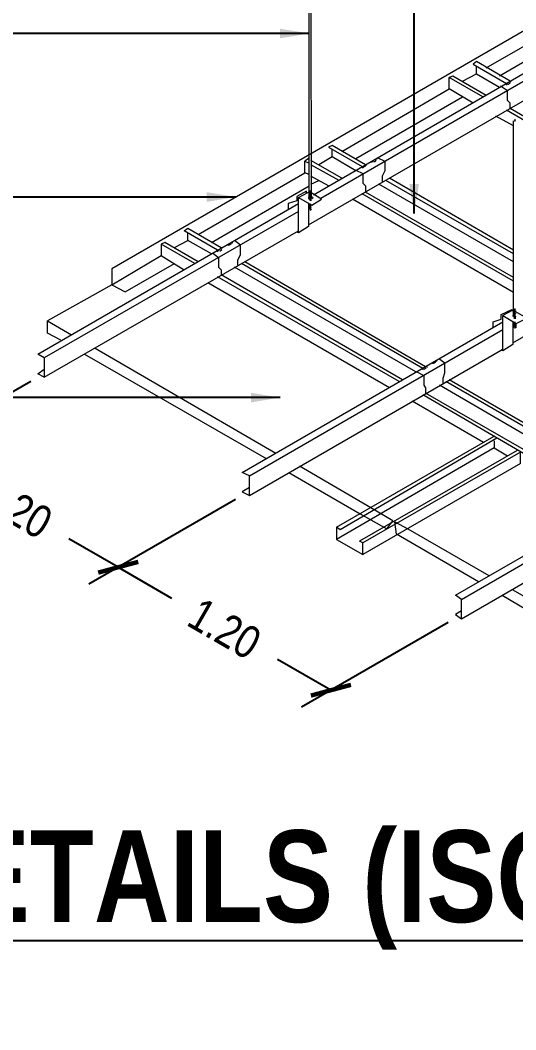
# Model space of a CAD drawing. Header units: inches. Extents: x 7263 to 7501, y 1317 to 1521.
# Drawn here: x 7479.56 to 7482.6, y 1492.33 to 1498.52 of the extents above; entities that cross this region are included whole.
import ezdxf

# ---------------------------------------------------------------- set-up
doc = ezdxf.new("R2010")
doc.units = ezdxf.units.IN
doc.header["$MEASUREMENT"] = 0
for name, color, linetype in [('Layer3', 3, 'Continuous'), ('Layer6', 6, 'Continuous'), ('PDF5_.00 CONTINUOUS', 7, 'Continuous'), ('PDF5_.1 CONTINUOUS', 7, 'Continuous'), ('PDF5_.13 CONTINUOUS', 7, 'Continuous')]:
    doc.layers.add(name, color=color, linetype=linetype)
doc.styles.get("Standard").update_dxf_attribs({"font": ''})
doc.styles.get('Standard').set_extended_font_data('Tw Cen MT Condensed')
doc.dimstyles.get("Standard").update_dxf_attribs({"dimtxt": 0.2, "dimasz": 0.18, "dimexe": 0.18, "dimexo": 0.0625, "dimgap": 0.09, "dimtad": 0, "dimzin": 0, "dimdsep": 46, "dimtxsty": 'Standard', "dimblk": 'ARCHTICK', "dimcen": 0.09, "dimclrd": 8, "dimclre": 8, "dimclrt": 2, "dimadec": 0, "dimazin": 0, "dimtfac": 1, "dimtofl": 0, "dimtmove": 0, "dimatfit": 3, "dimfxl": 1, "dimtolj": 1, "dimtzin": 0, "dimarcsym": 0})

# ---------------------------------------------------------------- blocks, each defined once
blk = doc.blocks.new('_ArchTick')
at = {"color": 0, "linetype": 'ByBlock', "const_width": 0.15}
blk.add_lwpolyline([(-0.5, -0.5), (0.5, 0.5)], dxfattribs=at)
blk = doc.blocks.new('*D255')
at = {"layer": 'Defpoints', "color": 0, "transparency": 16777216}
for p in [(7479.6856, 1496.3448), (7480.9421, 1495.6206), (7480.1591, 1495.1693)]:
    blk.add_point(p, dxfattribs=at)
at = {"layer": 'Layer6', "color": 8, "lineweight": -2, "transparency": 16777216}
for p, q in [((7479.623, 1496.3087), (7478.7224, 1495.7896)), ((7478.9027, 1495.8935), (7479.2054, 1495.719)), ((7480.8795, 1495.5845), (7479.9789, 1495.0655)), ((7480.1591, 1495.1693), (7479.8564, 1495.3438))]:
    blk.add_line(p, q, dxfattribs=at)
at = {"layer": 'Layer6', "color": 8, "lineweight": -2, "transparency": 16777216, "xscale": 0.18, "yscale": 0.18, "zscale": 0.18}
for p, rotation in [((7478.9027, 1495.8935), 150.0432563748389), ((7480.1591, 1495.1693), 330.0432563748389)]:
    blk.add_blockref('_ArchTick', p, dxfattribs=dict(at, rotation=rotation))
at = {"layer": 'Layer6', "color": 2, "transparency": 16777216, "insert": (7479.5309, 1495.5314), "char_height": 0.2, "attachment_point": 5, "rotation": 330.04326}
blk.add_mtext('\\A1;1.20', dxfattribs=at)
blk = doc.blocks.new('*D256')
at = {"layer": 'Defpoints', "color": 0, "transparency": 16777216}
for p in [(7480.9421, 1495.6206), (7482.2472, 1494.8667), (7481.4643, 1494.4155)]:
    blk.add_point(p, dxfattribs=at)
at = {"layer": 'Layer6', "color": 8, "lineweight": -2, "transparency": 16777216}
for p, q in [((7480.8795, 1495.5846), (7479.979, 1495.0655)), ((7480.1591, 1495.1693), (7480.4864, 1494.9803)), ((7482.1846, 1494.8307), (7481.2841, 1494.3116)), ((7481.4643, 1494.4155), (7481.137, 1494.6045))]:
    blk.add_line(p, q, dxfattribs=at)
at = {"layer": 'Layer6', "color": 8, "lineweight": -2, "transparency": 16777216, "xscale": 0.18, "yscale": 0.18, "zscale": 0.18}
for p, rotation in [((7480.1591, 1495.1693), 149.987561971077), ((7481.4643, 1494.4155), 329.987561971077)]:
    blk.add_blockref('_ArchTick', p, dxfattribs=dict(at, rotation=rotation))
at = {"layer": 'Layer6', "color": 2, "transparency": 16777216, "insert": (7480.8117, 1494.7924), "char_height": 0.2, "attachment_point": 5, "rotation": 329.98756}
blk.add_mtext('\\A1;1.20', dxfattribs=at)

msp = doc.modelspace()

# ---------------------------------------------------------------- linework, layer by layer
at = {"layer": 'PDF5_.00 CONTINUOUS', "color": 4, "lineweight": 0}
for points in [[(7483.0497, 1498.6902), (7480.1206, 1496.9987), (7480.1206, 1496.9014), (7480.4232, 1497.0797)], [(7482.4174, 1498.2308), (7483.0497, 1498.5929)], [(7482.4985, 1498.1822), (7483.0497, 1498.501)], [(7481.5311, 1497.7174), (7482.1904, 1498.1011)], [(7481.6176, 1497.6742), (7482.2715, 1498.0525)], [(7480.6502, 1497.2094), (7481.3041, 1497.5877)], [(7480.7313, 1497.1608), (7481.3312, 1497.5067)], [(7480.1206, 1496.9014), (7480.2017, 1496.8582), (7480.5043, 1497.0311)], [(7482.466, 1495.9449), (7482.466, 1495.9016), (7482.5471, 1495.853)]]:
    msp.add_lwpolyline(points, dxfattribs=at)
at = {"layer": 'PDF5_.00 CONTINUOUS', "lineweight": 0}
for points in [[(7481.3312, 1497.4364), (7481.3312, 1498.6307)], [(7482.5579, 1498.1444), (7482.5579, 1498.1444)], [(7482.5579, 1498.1444), (7482.5579, 1498.1444)], [(7482.5633, 1497.9822), (7482.5633, 1498.0147), (7482.5471, 1498.0309), (7482.5471, 1498.0903), (7482.5039, 1498.1173)], [(7482.5363, 1498.1336), (7482.5363, 1498.1336)], [(7482.5363, 1498.1336), (7482.5363, 1498.1336)], [(7482.5849, 1496.7123), (7482.5849, 1497.9066)], [(7482.5849, 1497.9066), (7482.5849, 1497.9066)], [(7482.5903, 1497.9066), (7482.5903, 1497.9066)], [(7482.5903, 1497.9012), (7482.5903, 1497.9012)], [(7482.5957, 1497.9066), (7482.5957, 1497.9066)], [(7482.5957, 1497.9066), (7482.5957, 1497.9066)], [(7482.5957, 1497.9012), (7482.5957, 1497.9012)], [(7481.7149, 1497.658), (7481.7149, 1497.658)], [(7481.7149, 1497.658), (7481.7149, 1497.658)], [(7481.7365, 1497.6688), (7481.7365, 1497.6688)], [(7481.7365, 1497.6688), (7481.7365, 1497.6688)], [(7481.7527, 1497.6796), (7481.7959, 1497.658), (7481.7959, 1497.5985), (7481.7797, 1497.5661), (7481.7797, 1497.5283)], [(7481.6176, 1497.6039), (7481.6608, 1497.5823), (7481.6608, 1497.5229), (7481.677, 1497.5067), (7481.677, 1497.4688)], [(7481.6554, 1497.6202), (7481.6554, 1497.6202)], [(7481.677, 1497.6364), (7481.677, 1497.6364)], [(7481.677, 1497.6364), (7481.677, 1497.6364)], [(7481.342, 1497.5175), (7481.3906, 1497.5391)], [(7481.3149, 1497.4634), (7481.3149, 1497.4742), (7481.2555, 1497.4418), (7481.2555, 1497.4148), (7481.2015, 1497.3986), (7481.2015, 1497.3662)], [(7481.3257, 1497.3986), (7481.3257, 1497.2581), (7481.2663, 1497.2202), (7481.2663, 1497.4364), (7481.3257, 1497.4688), (7481.3312, 1497.4688)], [(7481.3312, 1497.4796), (7481.3312, 1497.4796)], [(7481.3312, 1497.4796), (7481.3312, 1497.4796)], [(7481.3312, 1497.4742), (7481.3312, 1497.4742)], [(7481.3312, 1497.4742), (7481.3312, 1497.4742)], [(7481.3312, 1497.4688), (7481.3312, 1497.4688)], [(7481.3312, 1497.4688), (7481.3312, 1497.4688)], [(7481.3312, 1497.4688), (7481.3312, 1497.4688)], [(7481.3312, 1497.4688), (7481.3312, 1497.4688)], [(7481.3312, 1497.4634), (7481.3312, 1497.4634)], [(7481.3312, 1497.4634), (7481.3312, 1497.4634)], [(7481.3312, 1497.4634), (7481.3312, 1497.4634)], [(7481.3312, 1497.4634), (7481.3312, 1497.4634)], [(7481.3312, 1497.4634), (7481.3312, 1497.4634)], [(7481.3312, 1497.4634), (7481.3312, 1497.4634)], [(7481.3312, 1497.458), (7481.3312, 1497.458)], [(7481.3312, 1497.458), (7481.3312, 1497.458)], [(7481.3312, 1497.458), (7481.3312, 1497.458)], [(7481.3312, 1497.458), (7481.3312, 1497.458)], [(7481.3366, 1497.4796), (7481.3366, 1497.4796)], [(7481.3366, 1497.4742), (7481.3366, 1497.4742)], [(7481.3366, 1497.4742), (7481.3366, 1497.4742)], [(7481.3366, 1497.4688), (7481.3366, 1497.4688)], [(7481.3366, 1497.4688), (7481.3366, 1497.4688)], [(7481.3366, 1497.4634), (7481.3366, 1497.4634)], [(7481.3366, 1497.4634), (7481.3366, 1497.4634)], [(7481.3366, 1497.458), (7481.3366, 1497.458)], [(7481.3366, 1497.458), (7481.3366, 1497.458)], [(7481.3366, 1497.458), (7481.3366, 1497.458)], [(7481.342, 1497.4796), (7481.342, 1497.4796)], [(7481.342, 1497.4796), (7481.342, 1497.4796)], [(7481.342, 1497.4796), (7481.342, 1497.4796)], [(7481.342, 1497.4742), (7481.342, 1497.4742)], [(7481.342, 1497.4742), (7481.342, 1497.4742)], [(7481.342, 1497.4742), (7481.342, 1497.4742)], [(7481.342, 1497.4742), (7481.342, 1497.4742)], [(7481.342, 1497.4742), (7481.342, 1497.4742)], [(7481.342, 1497.4742), (7481.342, 1497.4742)], [(7481.342, 1497.4742), (7481.342, 1497.4742)], [(7481.342, 1497.4688), (7481.342, 1497.4688)], [(7481.342, 1497.4688), (7481.342, 1497.4688)], [(7481.342, 1497.4688), (7481.342, 1497.4688)], [(7481.342, 1497.4688), (7481.342, 1497.4688)], [(7481.342, 1497.4688), (7481.342, 1497.4688)], [(7481.342, 1497.4688), (7481.342, 1497.4688)], [(7481.342, 1497.4634), (7481.342, 1497.4634)], [(7481.342, 1497.4634), (7481.342, 1497.4634)], [(7481.342, 1497.4634), (7481.342, 1497.4634)], [(7481.342, 1497.4634), (7481.342, 1497.4634)], [(7481.342, 1497.4634), (7481.342, 1497.4634)], [(7481.342, 1497.4634), (7481.342, 1497.4634)], [(7481.342, 1497.4634), (7481.342, 1497.4634)], [(7481.342, 1497.4634), (7481.342, 1497.4634)], [(7481.342, 1497.458), (7481.342, 1497.458)], [(7481.342, 1497.458), (7481.342, 1497.458)], [(7481.342, 1497.458), (7481.342, 1497.458)], [(7481.342, 1497.458), (7481.342, 1497.458)], [(7481.342, 1497.458), (7481.342, 1497.458)], [(7481.342, 1497.458), (7481.342, 1497.458)], [(7481.342, 1497.458), (7481.342, 1497.458)], [(7481.3257, 1497.4364), (7481.3257, 1497.431)], [(7481.3312, 1497.4526), (7481.3312, 1497.4526)], [(7481.3312, 1497.4526), (7481.3312, 1497.4526)], [(7481.3312, 1497.4526), (7481.3312, 1497.4526)], [(7481.3312, 1497.4526), (7481.3312, 1497.4526)], [(7481.3312, 1497.4472), (7481.3312, 1497.4472)], [(7481.3312, 1497.4472), (7481.3312, 1497.4472)], [(7481.3312, 1497.4472), (7481.3312, 1497.4472)], [(7481.3312, 1497.4472), (7481.3312, 1497.4472)], [(7481.3312, 1497.4418), (7481.3312, 1497.4418)], [(7481.3312, 1497.4418), (7481.3312, 1497.4418)], [(7481.3312, 1497.4418), (7481.3312, 1497.4418)], [(7481.3312, 1497.4418), (7481.3312, 1497.4418)], [(7481.3312, 1497.4418), (7481.3312, 1497.4418)], [(7481.3312, 1497.4418), (7481.3312, 1497.4418)], [(7481.3312, 1497.4364), (7481.3312, 1497.4364)], [(7481.3312, 1497.4364), (7481.3312, 1497.4364)], [(7481.3312, 1497.4364), (7481.3312, 1497.4364)], [(7481.3312, 1497.4364), (7481.3312, 1497.4364)], [(7481.3312, 1497.4364), (7481.3312, 1497.4364)], [(7481.3312, 1497.4364), (7481.3312, 1497.4364)], [(7481.3312, 1497.431), (7481.3312, 1497.431)], [(7481.3312, 1497.3662), (7481.3312, 1497.3986)], [(7481.3312, 1497.3986), (7481.3312, 1497.3986)], [(7481.3312, 1497.3986), (7481.3312, 1497.3986)], [(7481.3366, 1497.4526), (7481.3366, 1497.4526)], [(7481.3366, 1497.4526), (7481.3366, 1497.4526)], [(7481.3366, 1497.4472), (7481.3366, 1497.4472)], [(7481.3366, 1497.4472), (7481.3366, 1497.4472)], [(7481.3366, 1497.4418), (7481.3366, 1497.4418)], [(7481.3366, 1497.4418), (7481.3366, 1497.4418)], [(7481.3366, 1497.4364), (7481.3366, 1497.4364)], [(7481.3366, 1497.4364), (7481.3366, 1497.4364)], [(7481.3366, 1497.3986), (7481.3366, 1497.3986)], [(7481.3366, 1497.3986), (7481.3366, 1497.3986)], [(7481.342, 1497.4526), (7481.342, 1497.4526)], [(7481.342, 1497.4526), (7481.342, 1497.4526)], [(7481.342, 1497.4526), (7481.342, 1497.4526)], [(7481.342, 1497.4526), (7481.342, 1497.4526)], [(7481.342, 1497.4526), (7481.342, 1497.4526)], [(7481.342, 1497.4526), (7481.342, 1497.4526)], [(7481.342, 1497.4472), (7481.342, 1497.4472)], [(7481.342, 1497.4472), (7481.342, 1497.4472)], [(7481.342, 1497.4472), (7481.342, 1497.4472)], [(7481.342, 1497.4472), (7481.342, 1497.4472)], [(7481.342, 1497.4472), (7481.342, 1497.4472)], [(7481.342, 1497.4472), (7481.342, 1497.4472)], [(7481.342, 1497.4418), (7481.342, 1497.4418)], [(7481.342, 1497.4418), (7481.342, 1497.4418)], [(7481.342, 1497.4418), (7481.342, 1497.4418)], [(7481.342, 1497.4418), (7481.342, 1497.4418)], [(7481.342, 1497.4418), (7481.342, 1497.4418)], [(7481.342, 1497.4418), (7481.342, 1497.4418)], [(7481.342, 1497.4418), (7481.342, 1497.4418)], [(7481.342, 1497.4418), (7481.342, 1497.4418)], [(7481.342, 1497.4364), (7481.342, 1497.4364)], [(7481.342, 1497.4364), (7481.342, 1497.4364)], [(7481.342, 1497.4364), (7481.342, 1497.4364)], [(7481.342, 1497.4364), (7481.342, 1497.4364)], [(7481.342, 1497.4364), (7481.342, 1497.4364)], [(7481.342, 1497.4364), (7481.342, 1497.4364)], [(7481.3474, 1497.4364), (7481.3474, 1497.4364)], [(7481.3474, 1497.4364), (7481.3474, 1497.4364)], [(7481.3474, 1497.431), (7481.3474, 1497.431)], [(7481.3528, 1497.4364), (7481.3528, 1497.431)], [(7481.3257, 1497.3878), (7481.3312, 1497.3878)], [(7481.3312, 1497.3932), (7481.3312, 1497.3932)], [(7481.3312, 1497.3932), (7481.3312, 1497.3932)], [(7481.3312, 1497.3932), (7481.3312, 1497.3932)], [(7481.3312, 1497.3932), (7481.3312, 1497.3932)], [(7481.3312, 1497.3878), (7481.3312, 1497.3878)], [(7481.3312, 1497.3878), (7481.3312, 1497.3878)], [(7481.3312, 1497.3878), (7481.3312, 1497.3878)], [(7481.3312, 1497.3878), (7481.3312, 1497.3878)], [(7481.3312, 1497.3824), (7481.3312, 1497.3824)], [(7481.3312, 1497.3824), (7481.3312, 1497.3824)], [(7481.3312, 1497.377), (7481.3312, 1497.377)], [(7481.3312, 1497.377), (7481.3312, 1497.377)], [(7481.3312, 1497.377), (7481.3312, 1497.377)], [(7481.3312, 1497.377), (7481.3312, 1497.377)], [(7481.3312, 1497.3716), (7481.3312, 1497.3716)], [(7481.3312, 1497.3716), (7481.3312, 1497.3716)], [(7481.3312, 1497.3716), (7481.3312, 1497.3716)], [(7481.3312, 1497.3716), (7481.3312, 1497.3716)], [(7481.3312, 1497.3662), (7481.3312, 1497.3662)], [(7481.3312, 1497.3662), (7481.3312, 1497.3662)], [(7481.3312, 1497.3662), (7481.3312, 1497.3662)], [(7481.3312, 1497.3662), (7481.3312, 1497.3662)], [(7481.3366, 1497.3932), (7481.3366, 1497.3932)], [(7481.3366, 1497.3932), (7481.3366, 1497.3932)], [(7481.3366, 1497.3878), (7481.3366, 1497.3878)], [(7481.3366, 1497.3824), (7481.3366, 1497.3824)], [(7481.3366, 1497.377), (7481.3366, 1497.377)], [(7481.3366, 1497.377), (7481.3366, 1497.377)], [(7481.3366, 1497.377), (7481.3366, 1497.377)], [(7481.3366, 1497.3716), (7481.3366, 1497.3716)], [(7481.3366, 1497.3716), (7481.3366, 1497.3716)], [(7481.3366, 1497.3662), (7481.3366, 1497.3662)], [(7481.342, 1497.3932), (7481.342, 1497.3932)], [(7481.342, 1497.3932), (7481.342, 1497.3932)], [(7481.342, 1497.3878), (7481.342, 1497.3878)], [(7481.342, 1497.3878), (7481.342, 1497.3878)], [(7481.342, 1497.3878), (7481.342, 1497.3878)], [(7481.342, 1497.3878), (7481.342, 1497.3878)], [(7481.342, 1497.3878), (7481.342, 1497.3878)], [(7481.342, 1497.3878), (7481.342, 1497.3878)], [(7481.342, 1497.3824), (7481.342, 1497.3824)], [(7481.342, 1497.3824), (7481.342, 1497.3824)], [(7481.342, 1497.3824), (7481.342, 1497.3824)], [(7481.342, 1497.3824), (7481.342, 1497.3824)], [(7481.342, 1497.3824), (7481.342, 1497.3824)], [(7481.342, 1497.3824), (7481.342, 1497.3824)], [(7481.342, 1497.3824), (7481.342, 1497.3824)], [(7481.342, 1497.3824), (7481.342, 1497.3824)], [(7481.342, 1497.377), (7481.342, 1497.377)], [(7481.342, 1497.377), (7481.342, 1497.377)], [(7481.342, 1497.377), (7481.342, 1497.377)], [(7481.342, 1497.377), (7481.342, 1497.377)], [(7481.342, 1497.377), (7481.342, 1497.377)], [(7481.342, 1497.377), (7481.342, 1497.377)], [(7481.342, 1497.377), (7481.342, 1497.377)], [(7481.342, 1497.3716), (7481.342, 1497.3716)], [(7481.342, 1497.3716), (7481.342, 1497.3716)], [(7481.342, 1497.3716), (7481.342, 1497.3716)], [(7481.342, 1497.3716), (7481.342, 1497.3716)], [(7481.342, 1497.3716), (7481.342, 1497.3716)], [(7481.342, 1497.3716), (7481.342, 1497.3716)], [(7481.342, 1497.3662), (7481.342, 1497.3662)], [(7481.342, 1497.3662), (7481.342, 1497.3662)], [(7481.342, 1497.3662), (7481.342, 1497.3662)], [(7481.342, 1497.3662), (7481.342, 1497.3662)], [(7481.342, 1497.3662), (7481.342, 1497.3662)], [(7481.342, 1497.3662), (7481.342, 1497.3662)], [(7481.342, 1497.3662), (7481.342, 1497.3662)], [(7481.342, 1497.3662), (7481.342, 1497.3662)], [(7481.2663, 1497.2202), (7481.2555, 1497.2257)], [(7480.8286, 1497.15), (7480.8286, 1497.15)], [(7480.8502, 1497.1608), (7480.8502, 1497.1608)], [(7480.8502, 1497.1608), (7480.8502, 1497.1608)], [(7480.8934, 1497.0203), (7480.8934, 1497.0527), (7480.9096, 1497.0851), (7480.9096, 1497.1446), (7480.8718, 1497.1716)], [(7480.7367, 1497.096), (7480.7745, 1497.0689), (7480.7745, 1497.0095), (7480.7907, 1496.9933), (7480.7907, 1496.9608)], [(7480.7691, 1497.1122), (7480.7691, 1497.1122)], [(7480.7691, 1497.1122), (7480.7691, 1497.1122)], [(7480.7907, 1497.123), (7480.7907, 1497.123)], [(7480.7907, 1497.123), (7480.7907, 1497.123)], [(7482.4606, 1496.6366), (7482.4606, 1496.6744), (7482.5093, 1496.6906), (7482.5093, 1496.7177), (7482.5741, 1496.7501), (7482.5741, 1496.7393)], [(7482.6011, 1496.6366), (7482.6011, 1496.6636), (7482.666, 1496.696), (7482.5795, 1496.7447), (7482.5201, 1496.7123)], [(7482.5903, 1496.7555), (7482.5903, 1496.7555)], [(7482.5903, 1496.7555), (7482.5903, 1496.7555)], [(7482.5903, 1496.7555), (7482.5903, 1496.7555)], [(7482.5903, 1496.7501), (7482.5903, 1496.7501)], [(7482.5903, 1496.7501), (7482.5903, 1496.7501)], [(7482.5903, 1496.7501), (7482.5903, 1496.7501)], [(7482.5903, 1496.7501), (7482.5903, 1496.7501)], [(7482.5903, 1496.7501), (7482.5903, 1496.7501)], [(7482.5903, 1496.7501), (7482.5903, 1496.7501)], [(7482.5903, 1496.7501), (7482.5903, 1496.7501)], [(7482.5903, 1496.7447), (7482.5903, 1496.7447)], [(7482.5903, 1496.7447), (7482.5903, 1496.7447)], [(7482.5903, 1496.7447), (7482.5903, 1496.7447)], [(7482.5903, 1496.7447), (7482.5903, 1496.7447)], [(7482.5903, 1496.7447), (7482.5903, 1496.7447)], [(7482.5903, 1496.7447), (7482.5903, 1496.7447)], [(7482.5903, 1496.7393), (7482.5903, 1496.7393)], [(7482.5903, 1496.7393), (7482.5903, 1496.7393)], [(7482.5903, 1496.7393), (7482.5903, 1496.7393)], [(7482.5903, 1496.7393), (7482.5903, 1496.7393)], [(7482.5903, 1496.7393), (7482.5903, 1496.7393)], [(7482.5903, 1496.7393), (7482.5903, 1496.7393)], [(7482.5903, 1496.7339), (7482.5903, 1496.7339)], [(7482.5903, 1496.7339), (7482.5903, 1496.7339)], [(7482.5903, 1496.7339), (7482.5903, 1496.7339)], [(7482.5903, 1496.7339), (7482.5903, 1496.7339)], [(7482.5903, 1496.7339), (7482.5903, 1496.7339)], [(7482.5903, 1496.7285), (7482.5903, 1496.7285)], [(7482.5903, 1496.7285), (7482.5903, 1496.7285)], [(7482.5903, 1496.7285), (7482.5903, 1496.7285)], [(7482.5903, 1496.7285), (7482.5903, 1496.7285)], [(7482.5903, 1496.7285), (7482.5903, 1496.7285)], [(7482.5903, 1496.7285), (7482.5903, 1496.7285)], [(7482.5903, 1496.7231), (7482.5903, 1496.7231)], [(7482.5903, 1496.7231), (7482.5903, 1496.7231)], [(7482.5903, 1496.7231), (7482.5903, 1496.7231)], [(7482.5903, 1496.7231), (7482.5903, 1496.7231)], [(7482.5903, 1496.7177), (7482.5903, 1496.7177)], [(7482.5903, 1496.7177), (7482.5903, 1496.7177)], [(7482.5957, 1496.7555), (7482.5957, 1496.7555)], [(7482.5957, 1496.7555), (7482.5957, 1496.7555)], [(7482.5957, 1496.7555), (7482.5957, 1496.7555)], [(7482.5957, 1496.7501), (7482.5957, 1496.7501)], [(7482.5957, 1496.7501), (7482.5957, 1496.7501)], [(7482.5957, 1496.7501), (7482.5957, 1496.7501)], [(7482.5957, 1496.7501), (7482.5957, 1496.7501)], [(7482.5957, 1496.7501), (7482.5957, 1496.7501)], [(7482.5957, 1496.7501), (7482.5957, 1496.7501)], [(7482.5957, 1496.7501), (7482.5957, 1496.7501)], [(7482.5957, 1496.7447), (7482.5957, 1496.7447)], [(7482.5957, 1496.7447), (7482.5957, 1496.7447)], [(7482.5957, 1496.7447), (7482.5957, 1496.7447)], [(7482.5957, 1496.7447), (7482.5957, 1496.7447)], [(7482.5957, 1496.7447), (7482.5957, 1496.7447)], [(7482.5957, 1496.7447), (7482.5957, 1496.7447)], [(7482.5957, 1496.7393), (7482.5957, 1496.7393)], [(7482.5957, 1496.7393), (7482.5957, 1496.7393)], [(7482.5957, 1496.7393), (7482.5957, 1496.7393)], [(7482.5957, 1496.7393), (7482.5957, 1496.7393)], [(7482.5957, 1496.7393), (7482.5957, 1496.7393)], [(7482.5957, 1496.7393), (7482.5957, 1496.7393)], [(7482.5957, 1496.7339), (7482.5957, 1496.7339)], [(7482.5957, 1496.7339), (7482.5957, 1496.7339)], [(7482.5957, 1496.7339), (7482.5957, 1496.7339)], [(7482.5957, 1496.7339), (7482.5957, 1496.7339)], [(7482.5957, 1496.7339), (7482.5957, 1496.7339)], [(7482.5957, 1496.7339), (7482.5957, 1496.7339)], [(7482.5957, 1496.7339), (7482.5957, 1496.7339)], [(7482.5957, 1496.7339), (7482.5957, 1496.7339)], [(7482.5957, 1496.7285), (7482.5957, 1496.7285)], [(7482.5957, 1496.7285), (7482.5957, 1496.7285)], [(7482.5957, 1496.7285), (7482.5957, 1496.7285)], [(7482.5957, 1496.7285), (7482.5957, 1496.7285)], [(7482.5957, 1496.7285), (7482.5957, 1496.7285)], [(7482.5957, 1496.7285), (7482.5957, 1496.7285)], [(7482.5957, 1496.7285), (7482.5957, 1496.7285)], [(7482.5957, 1496.7231), (7482.5957, 1496.7231)], [(7482.5957, 1496.7231), (7482.5957, 1496.7231)], [(7482.5957, 1496.7231), (7482.5957, 1496.7231)], [(7482.5957, 1496.7231), (7482.5957, 1496.7231)], [(7482.5957, 1496.7231), (7482.5957, 1496.7231)], [(7482.5957, 1496.7231), (7482.5957, 1496.7231)], [(7482.5957, 1496.7177), (7482.5957, 1496.7177)], [(7482.5957, 1496.7177), (7482.5957, 1496.7177)], [(7482.5957, 1496.7177), (7482.5957, 1496.7177)], [(7482.5957, 1496.7177), (7482.5957, 1496.7177)], [(7482.5957, 1496.7177), (7482.5957, 1496.7177)], [(7482.5957, 1496.7177), (7482.5957, 1496.7177)], [(7482.5957, 1496.7177), (7482.5957, 1496.7177)], [(7482.5957, 1496.7177), (7482.5957, 1496.7177)], [(7482.5795, 1496.6744), (7482.5795, 1496.5339), (7482.5201, 1496.4961), (7482.5201, 1496.7123), (7482.6011, 1496.6636)], [(7482.5795, 1496.7123), (7482.5795, 1496.7068)], [(7482.5795, 1496.6636), (7482.5849, 1496.6636)], [(7482.5849, 1496.7123), (7482.5849, 1496.7123)], [(7482.5849, 1496.7123), (7482.5849, 1496.7123)], [(7482.5849, 1496.6366), (7482.5849, 1496.6744)], [(7482.5903, 1496.7123), (7482.5903, 1496.7123)], [(7482.5903, 1496.7123), (7482.5903, 1496.7123)], [(7482.5903, 1496.7123), (7482.5903, 1496.7123)], [(7482.5903, 1496.7123), (7482.5903, 1496.7123)], [(7482.5903, 1496.7123), (7482.5903, 1496.7123)], [(7482.5903, 1496.7123), (7482.5903, 1496.7123)], [(7482.5903, 1496.6744), (7482.5903, 1496.6744)], [(7482.5903, 1496.6744), (7482.5903, 1496.6744)], [(7482.5903, 1496.6744), (7482.5903, 1496.6744)], [(7482.5903, 1496.669), (7482.5903, 1496.669)], [(7482.5903, 1496.669), (7482.5903, 1496.669)], [(7482.5903, 1496.669), (7482.5903, 1496.669)], [(7482.5903, 1496.669), (7482.5903, 1496.669)], [(7482.5903, 1496.6636), (7482.5903, 1496.6636)], [(7482.5903, 1496.6636), (7482.5903, 1496.6636)], [(7482.5903, 1496.6636), (7482.5903, 1496.6636)], [(7482.5903, 1496.6636), (7482.5903, 1496.6636)], [(7482.5903, 1496.6636), (7482.5903, 1496.6636)], [(7482.5903, 1496.6636), (7482.5903, 1496.6636)], [(7482.5903, 1496.6582), (7482.5903, 1496.6582)], [(7482.5903, 1496.6582), (7482.5903, 1496.6582)], [(7482.5903, 1496.6582), (7482.5903, 1496.6582)], [(7482.5903, 1496.6582), (7482.5903, 1496.6582)], [(7482.5903, 1496.6582), (7482.5903, 1496.6582)], [(7482.5903, 1496.6582), (7482.5903, 1496.6582)], [(7482.5903, 1496.6582), (7482.5903, 1496.6582)], [(7482.5903, 1496.6582), (7482.5903, 1496.6582)], [(7482.5903, 1496.6528), (7482.5903, 1496.6528)], [(7482.5903, 1496.6528), (7482.5903, 1496.6528)], [(7482.5903, 1496.6528), (7482.5903, 1496.6528)], [(7482.5903, 1496.6528), (7482.5903, 1496.6528)], [(7482.5903, 1496.6528), (7482.5903, 1496.6528)], [(7482.5903, 1496.6528), (7482.5903, 1496.6528)], [(7482.5903, 1496.6528), (7482.5903, 1496.6528)], [(7482.5957, 1496.7123), (7482.5957, 1496.7123)], [(7482.5957, 1496.7123), (7482.5957, 1496.7123)], [(7482.5957, 1496.7123), (7482.5957, 1496.7123)], [(7482.5957, 1496.7123), (7482.5957, 1496.7123)], [(7482.5957, 1496.7123), (7482.5957, 1496.7123)], [(7482.5957, 1496.7123), (7482.5957, 1496.7123)], [(7482.5957, 1496.669), (7482.5957, 1496.669)], [(7482.5957, 1496.669), (7482.5957, 1496.669)], [(7482.5957, 1496.6636), (7482.5957, 1496.6636)], [(7482.5957, 1496.6636), (7482.5957, 1496.6636)], [(7482.5957, 1496.6636), (7482.5957, 1496.6636)], [(7482.5957, 1496.6636), (7482.5957, 1496.6636)], [(7482.5957, 1496.6636), (7482.5957, 1496.6636)], [(7482.5957, 1496.6636), (7482.5957, 1496.6636)], [(7482.5957, 1496.6582), (7482.5957, 1496.6582)], [(7482.5957, 1496.6582), (7482.5957, 1496.6582)], [(7482.5957, 1496.6582), (7482.5957, 1496.6582)], [(7482.5957, 1496.6582), (7482.5957, 1496.6582)], [(7482.5957, 1496.6582), (7482.5957, 1496.6582)], [(7482.5957, 1496.6582), (7482.5957, 1496.6582)], [(7482.5957, 1496.6582), (7482.5957, 1496.6582)], [(7482.5957, 1496.6582), (7482.5957, 1496.6582)], [(7482.5957, 1496.6528), (7482.5957, 1496.6528)], [(7482.5957, 1496.6528), (7482.5957, 1496.6528)], [(7482.5957, 1496.6528), (7482.5957, 1496.6528)], [(7482.5957, 1496.6528), (7482.5957, 1496.6528)], [(7482.5957, 1496.6528), (7482.5957, 1496.6528)], [(7482.5957, 1496.6528), (7482.5957, 1496.6528)], [(7482.5957, 1496.6528), (7482.5957, 1496.6528)], [(7482.5903, 1496.6474), (7482.5903, 1496.6474)], [(7482.5903, 1496.6474), (7482.5903, 1496.6474)], [(7482.5903, 1496.6474), (7482.5903, 1496.6474)], [(7482.5903, 1496.6474), (7482.5903, 1496.6474)], [(7482.5903, 1496.6474), (7482.5903, 1496.6474)], [(7482.5903, 1496.642), (7482.5903, 1496.642)], [(7482.5903, 1496.642), (7482.5903, 1496.642)], [(7482.5903, 1496.642), (7482.5903, 1496.642)], [(7482.5903, 1496.642), (7482.5903, 1496.642)], [(7482.5903, 1496.6366), (7482.5903, 1496.6366)], [(7482.5903, 1496.6366), (7482.5903, 1496.6366)], [(7482.5957, 1496.6474), (7482.5957, 1496.6474)], [(7482.5957, 1496.6474), (7482.5957, 1496.6474)], [(7482.5957, 1496.6474), (7482.5957, 1496.6474)], [(7482.5957, 1496.6474), (7482.5957, 1496.6474)], [(7482.5957, 1496.6474), (7482.5957, 1496.6474)], [(7482.5957, 1496.6474), (7482.5957, 1496.6474)], [(7482.5957, 1496.642), (7482.5957, 1496.642)], [(7482.5957, 1496.642), (7482.5957, 1496.642)], [(7482.5957, 1496.642), (7482.5957, 1496.642)], [(7482.5957, 1496.642), (7482.5957, 1496.642)], [(7482.5957, 1496.642), (7482.5957, 1496.642)], [(7482.5957, 1496.642), (7482.5957, 1496.642)], [(7482.5957, 1496.6366), (7482.5957, 1496.6366)], [(7482.5957, 1496.6366), (7482.5957, 1496.6366)], [(7482.5201, 1496.4961), (7482.5093, 1496.5015)], [(7482.0823, 1496.4204), (7482.0823, 1496.4204)], [(7482.104, 1496.4366), (7482.104, 1496.4366)], [(7482.104, 1496.4366), (7482.104, 1496.4366)], [(7482.1526, 1496.2961), (7482.1526, 1496.3286), (7482.1634, 1496.361), (7482.1634, 1496.4204), (7482.1256, 1496.4474)], [(7481.9905, 1496.3664), (7482.0337, 1496.3448), (7482.0337, 1496.2853), (7482.0445, 1496.2691), (7482.0445, 1496.2367)], [(7482.0229, 1496.388), (7482.0229, 1496.388)], [(7482.0229, 1496.388), (7482.0229, 1496.388)], [(7482.0445, 1496.3988), (7482.0445, 1496.3988)], [(7482.0445, 1496.3988), (7482.0445, 1496.3988)]]:
    msp.add_lwpolyline(points, dxfattribs=at)
for points in [[(7481.3362, 1498.631, 0.040216), (7481.3393, 1498.6307, 0.040216), (7481.342, 1498.6307), (7481.3433, 1497.4375, -0.072257), (7481.3424, 1497.4368, -0.058872), (7481.3393, 1497.4364, 0.058872), (7481.3424, 1497.4368, -0.058872), (7481.3393, 1497.4364, -0.058872), (7481.3352, 1497.4375, 0.072257), (7481.3374, 1497.4366, -0.072257), (7481.3352, 1497.4375, 0.058872), (7481.3393, 1497.4364, -0.058872), (7481.3361, 1497.4368)], [(7482.5498, 1498.1299, 0.052663), (7482.5566, 1498.1329, 0.052582), (7482.5625, 1498.1372, 0.066442), (7482.5657, 1498.1422)], [(7482.5961, 1497.9117, 0.040216), (7482.593, 1497.912, 0.040216), (7482.59, 1497.9117)], [(7482.59, 1497.9068, 0.040216), (7482.593, 1497.9066, 0.040216), (7482.5961, 1497.9068)], [(7481.7284, 1497.6543, 0.052663), (7481.7351, 1497.6573, 0.052582), (7481.7411, 1497.6616)], [(7481.6532, 1497.6211, 0.105045), (7481.6588, 1497.6202, 0.066348), (7481.6639, 1497.6211, 0.052663), (7481.6703, 1497.6249, 0.052582), (7481.6762, 1497.6292, 0.066442), (7481.6794, 1497.6342)], [(7481.2663, 1497.4364), (7481.3474, 1497.3878), (7481.4068, 1497.4256), (7481.3433, 1497.4645, -0.072257), (7481.3411, 1497.4637, 0.072257), (7481.3433, 1497.4645, -0.058872), (7481.3393, 1497.4634, 0.058872), (7481.3424, 1497.4638)], [(7481.3411, 1497.4745, 0.072257), (7481.3433, 1497.4753, -0.072257), (7481.3424, 1497.4746, -0.058872), (7481.3393, 1497.4742, -0.058872), (7481.3352, 1497.4753, 0.072257), (7481.3374, 1497.4745, -0.072257), (7481.3352, 1497.4753, 0.058872), (7481.3393, 1497.4742, 0.058872), (7481.3411, 1497.4745)], [(7481.3433, 1497.4699, -0.072257), (7481.3411, 1497.4691, 0.072257), (7481.3433, 1497.4699, -0.072257), (7481.3424, 1497.4692, -0.058872), (7481.3393, 1497.4688, -0.058872), (7481.3352, 1497.4699, 0.072257), (7481.3374, 1497.4691, -0.072257), (7481.3352, 1497.4699, 0.058872), (7481.3393, 1497.4688, 0.058872), (7481.3433, 1497.4699)], [(7481.346, 1497.4328, -0.072436), (7481.3433, 1497.4321, -0.072257), (7481.3424, 1497.4314, -0.058872), (7481.3393, 1497.431, -0.058872), (7481.3352, 1497.4321, 0.072257), (7481.3374, 1497.4312, -0.072436), (7481.3325, 1497.4328)], [(7481.3361, 1497.426, -0.072436), (7481.3336, 1497.4263, 0.058633), (7481.3393, 1497.4256, 0.058633), (7481.3449, 1497.4263, -0.072436), (7481.3424, 1497.426)], [(7481.3336, 1497.4209, 0.058633), (7481.3393, 1497.4202, 0.058633), (7481.3449, 1497.4209)], [(7481.3433, 1497.4537, -0.072257), (7481.3411, 1497.4529, 0.072257), (7481.3433, 1497.4537, -0.072257), (7481.3424, 1497.453, -0.058872), (7481.3393, 1497.4526, -0.058872), (7481.3352, 1497.4537, 0.072257), (7481.3374, 1497.4529, -0.072257), (7481.3352, 1497.4537, 0.072257), (7481.3374, 1497.4529, 0.058872), (7481.3393, 1497.4526, 0.058872), (7481.3433, 1497.4537)], [(7481.3361, 1497.4476, 0.058872), (7481.3393, 1497.4472, -0.058872), (7481.3352, 1497.4483, 0.072257), (7481.3374, 1497.4474, -0.072257), (7481.3361, 1497.4476)], [(7481.3411, 1497.3934, 0.072257), (7481.3433, 1497.3943, -0.058872), (7481.3393, 1497.3932)], [(7481.3411, 1497.3664, 0.072257), (7481.3433, 1497.3672, -0.072257), (7481.3424, 1497.3665, -0.058872), (7481.3393, 1497.3662, -0.058872), (7481.3352, 1497.3672, 0.072257), (7481.3374, 1497.3664, -0.072257), (7481.3361, 1497.3665, 0.058872), (7481.3393, 1497.3662, 0.058872), (7481.342, 1497.3662), (7481.3411, 1497.388, 0.072257), (7481.3433, 1497.3889, -0.058872), (7481.3393, 1497.3878, -0.058872), (7481.3361, 1497.3881, 0.058872), (7481.3393, 1497.3878, 0.058872), (7481.3424, 1497.3881, -0.072257), (7481.3411, 1497.388)], [(7481.3361, 1497.3827, 0.058872), (7481.3393, 1497.3824, -0.058872), (7481.3352, 1497.3835, 0.072257), (7481.3374, 1497.3826, -0.072257), (7481.3361, 1497.3827)], [(7481.3433, 1497.3727, -0.072257), (7481.3411, 1497.3718, 0.072257), (7481.3433, 1497.3727, -0.072257), (7481.3424, 1497.3719, -0.058872), (7481.3393, 1497.3716, -0.058872), (7481.3352, 1497.3727, 0.072257), (7481.3374, 1497.3718, -0.072257), (7481.3352, 1497.3727, 0.058872), (7481.3393, 1497.3716, 0.058872), (7481.3433, 1497.3727)], [(7481.3433, 1497.3618, -0.072257), (7481.3424, 1497.3611, -0.058872), (7481.3393, 1497.3608, -0.058872), (7481.3352, 1497.3618, 0.072257), (7481.3374, 1497.361, 0.058872), (7481.3393, 1497.3608, 0.058872), (7481.3433, 1497.3618)], [(7480.8318, 1497.1455, 0.105045), (7480.8373, 1497.1446, 0.066348), (7480.8425, 1497.1455, 0.052663), (7480.8488, 1497.1493, 0.052582), (7480.8548, 1497.1536)], [(7480.7826, 1497.1085, 0.052663), (7480.7894, 1497.1115, 0.052582), (7480.7953, 1497.1158)], [(7482.5949, 1496.7503, 0.072257), (7482.5971, 1496.7512, -0.072257), (7482.5962, 1496.7505, -0.058872), (7482.593, 1496.7501, -0.058872), (7482.589, 1496.7512, 0.072257), (7482.5912, 1496.7503, -0.072257), (7482.589, 1496.7512, 0.058872), (7482.593, 1496.7501, 0.058872), (7482.5949, 1496.7503)], [(7482.5949, 1496.7395, 0.072257), (7482.5971, 1496.7404, -0.072257), (7482.5962, 1496.7396, -0.058872), (7482.593, 1496.7393, -0.058872), (7482.589, 1496.7404, 0.072257), (7482.5912, 1496.7395, 0.058872), (7482.593, 1496.7393, 0.058872), (7482.5949, 1496.7395)], [(7482.5949, 1496.7287, 0.072257), (7482.5971, 1496.7296, -0.072257), (7482.5962, 1496.7288, -0.058872), (7482.593, 1496.7285, -0.058872), (7482.589, 1496.7296, 0.072257), (7482.5912, 1496.7287, 0.058872), (7482.593, 1496.7285, 0.058872), (7482.5962, 1496.7288, -0.058872), (7482.593, 1496.7285, -0.058872), (7482.5899, 1496.7288, -0.072257), (7482.589, 1496.7296)], [(7482.5971, 1496.7241, -0.072257), (7482.5949, 1496.7233, 0.072257), (7482.5971, 1496.7241, -0.072257), (7482.5962, 1496.7234, -0.058872), (7482.593, 1496.7231, -0.058872), (7482.589, 1496.7241, 0.072257), (7482.5912, 1496.7233, -0.072257), (7482.589, 1496.7241, 0.058872), (7482.593, 1496.7231, 0.058872), (7482.5971, 1496.7241)], [(7482.5899, 1496.718, 0.058872), (7482.593, 1496.7177, -0.058872), (7482.589, 1496.7187, 0.072257), (7482.5912, 1496.7179, -0.072257), (7482.5899, 1496.718)], [(7482.5971, 1496.7458, -0.072257), (7482.5949, 1496.7449, 0.072257), (7482.5971, 1496.7458, -0.058872), (7482.593, 1496.7447, 0.058872), (7482.5971, 1496.7458)], [(7482.5971, 1496.735, -0.072257), (7482.5949, 1496.7341, 0.072257), (7482.5971, 1496.735, -0.058872), (7482.593, 1496.7339, 0.058872), (7482.5971, 1496.735)], [(7482.5874, 1496.6967, 0.058633), (7482.593, 1496.696, 0.058633), (7482.5987, 1496.6967)], [(7482.5971, 1496.7079, -0.072257), (7482.5962, 1496.7072, -0.058872), (7482.593, 1496.7068, -0.058872), (7482.589, 1496.7079, 0.072257), (7482.5912, 1496.7071, 0.058872), (7482.593, 1496.7068, 0.058872), (7482.5971, 1496.7079)], [(7482.5962, 1496.6694, -0.058872), (7482.593, 1496.669, -0.058872), (7482.589, 1496.6701, 0.072257), (7482.5912, 1496.6692, -0.072257), (7482.589, 1496.6701, 0.058872), (7482.593, 1496.669)], [(7482.5962, 1496.6586, -0.058872), (7482.593, 1496.6582, -0.058872), (7482.589, 1496.6593, 0.072257), (7482.5912, 1496.6584, -0.072257), (7482.5899, 1496.6586, 0.058872), (7482.593, 1496.6582, 0.058872), (7482.5962, 1496.6586, -0.072257), (7482.5949, 1496.6584, 0.072257), (7482.5962, 1496.6586)], [(7482.5971, 1496.6647, -0.072257), (7482.5949, 1496.6638, 0.072257), (7482.5971, 1496.6647, -0.058872), (7482.593, 1496.6636, 0.058872), (7482.5971, 1496.6647)], [(7482.5949, 1496.6476, 0.072257), (7482.5971, 1496.6485, -0.072257), (7482.5962, 1496.6478, -0.058872), (7482.593, 1496.6474, -0.058872), (7482.589, 1496.6485, 0.072257), (7482.5912, 1496.6476, -0.072257), (7482.589, 1496.6485, 0.058872), (7482.593, 1496.6474, 0.058872), (7482.5949, 1496.6476)], [(7482.5971, 1496.6431, -0.072257), (7482.5949, 1496.6422, 0.072257), (7482.5971, 1496.6431, -0.072257), (7482.5962, 1496.6424, -0.058872), (7482.593, 1496.642, -0.058872), (7482.589, 1496.6431, 0.072257), (7482.5912, 1496.6422, -0.072257), (7482.589, 1496.6431, 0.072257), (7482.5912, 1496.6422, 0.058872), (7482.593, 1496.642, 0.058872), (7482.5971, 1496.6431)], [(7482.0856, 1496.4213, 0.105045), (7482.0911, 1496.4204, 0.066348), (7482.0963, 1496.4213, 0.052663), (7482.1026, 1496.4251, 0.052582), (7482.1086, 1496.4295, 0.066442), (7482.1118, 1496.4345)], [(7482.0364, 1496.3843, 0.052663), (7482.0432, 1496.3873, 0.052582), (7482.0491, 1496.3916)]]:
    msp.add_lwpolyline(points, format="xyb", dxfattribs=at)
at = {"layer": 'PDF5_.00 CONTINUOUS', "lineweight": 13}
for points in [[(7481.6554, 1497.6202), (7481.6554, 1497.6202)], [(7481.3312, 1497.4742), (7481.3312, 1497.4742)], [(7481.3312, 1497.4742), (7481.3312, 1497.4742)], [(7481.3366, 1497.4742), (7481.3366, 1497.4742)], [(7481.3312, 1497.3824), (7481.3312, 1497.3824)], [(7481.3312, 1497.3824), (7481.3312, 1497.3824)], [(7481.3366, 1497.3824), (7481.3366, 1497.3824)], [(7480.8286, 1497.15), (7480.8286, 1497.15)], [(7482.5903, 1496.7339), (7482.5903, 1496.7339)], [(7482.5903, 1496.7339), (7482.5903, 1496.7339)], [(7482.5903, 1496.7339), (7482.5903, 1496.7339)], [(7482.5903, 1496.7285), (7482.5903, 1496.7285)], [(7482.5903, 1496.7231), (7482.5903, 1496.7231)], [(7482.5903, 1496.7231), (7482.5903, 1496.7231)], [(7482.5903, 1496.7177), (7482.5903, 1496.7177)], [(7482.5903, 1496.7177), (7482.5903, 1496.7177)], [(7482.5903, 1496.7177), (7482.5903, 1496.7177)], [(7482.5903, 1496.7177), (7482.5903, 1496.7177)], [(7482.5903, 1496.7177), (7482.5903, 1496.7177)], [(7482.5903, 1496.7177), (7482.5903, 1496.7177)], [(7482.5849, 1496.7068), (7482.5849, 1496.7068)], [(7482.5903, 1496.669), (7482.5903, 1496.669)], [(7482.5903, 1496.669), (7482.5903, 1496.669)], [(7482.5903, 1496.669), (7482.5903, 1496.669)], [(7482.5903, 1496.6474), (7482.5903, 1496.6474)], [(7482.5903, 1496.642), (7482.5903, 1496.642)], [(7482.5903, 1496.642), (7482.5903, 1496.642)]]:
    msp.add_lwpolyline(points, dxfattribs=at)
at = {"layer": 'PDF5_.00 CONTINUOUS', "lineweight": 0}
for points in [[(7481.3393, 1497.458, -0.058872), (7481.3374, 1497.4583, -0.072257), (7481.3361, 1497.4584, 0.058872), (7481.3393, 1497.458, 0.058872), (7481.3424, 1497.4584, -0.058872)], [(7481.3352, 1497.3943, 0.072257), (7481.3374, 1497.3934, -0.072257)], [(7481.3393, 1497.4418, -0.058872), (7481.3374, 1497.442, -0.072257), (7481.3361, 1497.4422, 0.058872), (7481.3393, 1497.4418, 0.058872), (7481.3424, 1497.4422, -0.058872)], [(7481.3393, 1497.377, -0.058872), (7481.3374, 1497.3772, -0.072257), (7481.3361, 1497.3773, 0.058872), (7481.3393, 1497.377, 0.058872), (7481.3424, 1497.3773, -0.058872)], [(7482.5885, 1496.7169, 0.045402), (7482.5863, 1496.7158, -0.106369)], [(7482.589, 1496.7458, 0.072257), (7482.5912, 1496.7449, -0.072257)], [(7482.589, 1496.735, 0.072257), (7482.5912, 1496.7341, -0.072257)], [(7482.5864, 1496.7102, 0.106369), (7482.589, 1496.7079, -0.072436)], [(7482.5864, 1496.7048, 0.106369), (7482.589, 1496.7025, -0.072436)], [(7482.589, 1496.6647, 0.072257), (7482.5912, 1496.6638, -0.072257)], [(7482.593, 1496.7123, -0.058872), (7482.5912, 1496.7125, -0.072257), (7482.5899, 1496.7126, 0.058872), (7482.593, 1496.7123, 0.058872), (7482.5962, 1496.7126, -0.058872)], [(7482.593, 1496.6528, -0.058872), (7482.5912, 1496.653, -0.072257), (7482.5899, 1496.6532, 0.058872), (7482.593, 1496.6528, 0.058872), (7482.5962, 1496.6532, -0.058872)], [(7482.593, 1496.6366, -0.058872), (7482.5912, 1496.6368, -0.072257), (7482.5899, 1496.637, 0.058872), (7482.593, 1496.6366, 0.058872), (7482.5962, 1496.637, -0.058872)]]:
    msp.add_lwpolyline(points, format="xyb", close=True, dxfattribs=at)
at = {"layer": 'PDF5_.00 CONTINUOUS', "lineweight": 9}
for points in [[(7481.3312, 1497.3824), (7481.3312, 1497.3824)], [(7481.3312, 1497.3824), (7481.3312, 1497.3824)], [(7481.3312, 1497.3662), (7481.3312, 1497.3662)], [(7481.3312, 1497.3662), (7481.3312, 1497.3662)], [(7481.3366, 1497.3878), (7481.3366, 1497.3878)], [(7481.3366, 1497.3662), (7481.3366, 1497.3662)], [(7482.0823, 1496.4204), (7482.0823, 1496.4204)]]:
    msp.add_lwpolyline(points, dxfattribs=at)
at = {"layer": 'PDF5_.00 CONTINUOUS', "lineweight": 0}
for centre, radius, start, end in [((7482.5552, 1498.1525), 0.0135, 327.23177, 351.1891), ((7482.5444, 1498.1416), 0.0135, 248.77947, 272.7661), ((7482.5444, 1498.1525), 0.019, 272.75878, 287.94227), ((7482.5931, 1497.9038), 0.00816, 99.27213, 111.36013), ((7482.5931, 1497.9147), 0.00816, 248.63987, 260.72787), ((7481.7176, 1497.6661), 0.0135, 248.77947, 272.7661), ((7481.7175, 1497.6769), 0.019, 272.75878, 287.94227), ((7481.723, 1497.6769), 0.0189, 312.03492, 327.24001), ((7481.7338, 1497.6769), 0.0135, 327.23177, 351.1891), ((7481.6689, 1497.6391), 0.0135, 327.23177, 351.1891), ((7481.3393, 1497.477), 0.00812, 240.01144, 256.54285), ((7481.3393, 1497.4716), 0.00812, 240.01144, 256.54285), ((7481.3393, 1497.4716), 0.00812, 240.01144, 256.54285), ((7481.3393, 1497.4662), 0.00812, 240.01144, 256.54285), ((7481.3393, 1497.4769), 0.0135, 256.53392, 270.01074), ((7481.3393, 1497.4769), 0.0135, 256.53392, 270.01074), ((7481.3393, 1497.4715), 0.0135, 256.53392, 270.01074), ((7481.3393, 1497.4715), 0.0135, 269.98926, 283.46608), ((7481.3393, 1497.4662), 0.00812, 283.45715, 299.98856), ((7481.3393, 1497.4662), 0.00812, 283.45715, 299.98856), ((7481.3339, 1497.4337), 0.00813, 120.04084, 144.32741), ((7481.3339, 1497.4391), 0.00813, 215.67259, 239.95916), ((7481.3339, 1497.4337), 0.00813, 215.67259, 239.95916), ((7481.3392, 1497.4284), 0.0135, 109.61886, 120.01706), ((7481.3393, 1497.4499), 0.00812, 240.01144, 256.54285), ((7481.3393, 1497.4013), 0.00812, 240.01144, 256.54285), ((7481.3393, 1497.4607), 0.0135, 269.98926, 283.46608), ((7481.3393, 1497.4607), 0.0135, 269.98926, 283.46608), ((7481.3393, 1497.4553), 0.00812, 283.45715, 299.98856), ((7481.3393, 1497.4553), 0.00812, 283.45715, 299.98856), ((7481.3393, 1497.4499), 0.00812, 283.45715, 299.98856), ((7481.3393, 1497.4499), 0.00812, 283.45715, 299.98856), ((7481.3393, 1497.4445), 0.00812, 283.45715, 299.98856), ((7481.3392, 1497.4016), 0.00843, 283.55308, 290.25146), ((7481.3393, 1497.4283), 0.0135, 60.00891, 72.28448), ((7481.3446, 1497.4337), 0.00813, 35.67259, 59.95916), ((7481.3446, 1497.4391), 0.00813, 300.04084, 324.32741), ((7481.3446, 1497.4337), 0.00813, 300.04084, 324.32741), ((7481.3393, 1497.3959), 0.00812, 240.01144, 256.54285), ((7481.3393, 1497.3959), 0.00812, 240.01144, 256.54285), ((7481.3393, 1497.3851), 0.00812, 240.01144, 256.54285), ((7481.3393, 1497.3797), 0.00812, 240.01145, 256.54285), ((7481.3393, 1497.4067), 0.0135, 256.53392, 270.01074), ((7481.3393, 1497.4067), 0.0135, 256.53392, 270.01074), ((7481.3393, 1497.3905), 0.0135, 256.53392, 270.01074), ((7481.3393, 1497.4058), 0.0127, 270.00371, 272.02351), ((7481.3393, 1497.3959), 0.0135, 269.98926, 283.46608), ((7481.3393, 1497.3959), 0.0135, 269.98926, 283.46608), ((7481.3393, 1497.3905), 0.0135, 269.98926, 283.46608), ((7481.3393, 1497.3905), 0.00812, 283.45715, 299.98856), ((7481.3393, 1497.3905), 0.00812, 283.45715, 299.98856), ((7481.3393, 1497.3851), 0.00812, 283.45715, 299.98856), ((7481.3393, 1497.3851), 0.00812, 283.45715, 299.98856), ((7480.8367, 1497.1689), 0.0189, 312.03492, 327.24001), ((7480.8475, 1497.1635), 0.0135, 327.23177, 351.1891), ((7480.7718, 1497.1202), 0.0135, 248.77947, 272.7661), ((7480.7718, 1497.1311), 0.019, 272.75878, 287.94227), ((7480.7772, 1497.1311), 0.0189, 312.03492, 327.24001), ((7480.7826, 1497.1311), 0.0135, 327.23177, 351.1891), ((7482.593, 1496.7528), 0.00812, 240.01144, 256.54285), ((7482.593, 1496.7474), 0.00812, 240.01144, 256.54285), ((7482.593, 1496.7312), 0.00812, 240.01145, 256.54285), ((7482.593, 1496.7204), 0.00812, 240.01144, 256.54285), ((7482.593, 1496.7582), 0.0135, 256.53392, 270.01074), ((7482.593, 1496.7582), 0.0135, 256.53392, 270.01074), ((7482.593, 1496.7474), 0.0135, 256.53392, 270.01074), ((7482.593, 1496.7474), 0.0135, 256.53392, 270.01074), ((7482.593, 1496.7311), 0.0135, 269.98926, 283.46608), ((7482.593, 1496.7311), 0.0135, 269.98926, 283.46608), ((7482.593, 1496.7528), 0.00812, 283.45715, 299.98855), ((7482.593, 1496.7258), 0.00812, 283.45715, 299.98856), ((7482.593, 1496.7258), 0.00812, 283.45715, 299.98856), ((7482.593, 1496.7204), 0.00812, 283.45715, 299.98856), ((7482.593, 1496.7204), 0.00812, 283.45715, 299.98856), ((7482.593, 1496.7258), 0.0244, 256.56897, 269.99135), ((7482.593, 1496.6717), 0.00812, 240.01144, 256.54285), ((7482.593, 1496.6609), 0.00812, 240.01144, 256.54285), ((7482.593, 1496.6771), 0.0135, 256.53392, 270.01074), ((7482.593, 1496.6771), 0.0135, 256.53392, 270.01074), ((7482.593, 1496.6663), 0.0135, 256.53392, 270.01074), ((7482.593, 1496.7258), 0.0244, 270.00865, 283.43103), ((7482.593, 1496.6817), 0.0127, 270.00371, 272.02351), ((7482.593, 1496.6663), 0.0135, 269.98926, 283.46608), ((7482.5929, 1496.6774), 0.00843, 283.55308, 290.25146), ((7482.593, 1496.6717), 0.00812, 283.45715, 299.98856), ((7482.593, 1496.6609), 0.00812, 283.45715, 299.98856), ((7482.593, 1496.6609), 0.00812, 283.45715, 299.98856), ((7482.593, 1496.6447), 0.00812, 283.45715, 299.98856), ((7482.1013, 1496.4393), 0.0135, 327.23177, 351.1891), ((7482.031, 1496.3961), 0.0135, 248.77947, 272.7661), ((7482.0256, 1496.407), 0.019, 272.75878, 287.94227), ((7482.031, 1496.4069), 0.0189, 312.03492, 327.24001), ((7482.0418, 1496.4015), 0.0135, 327.23177, 351.1891)]:
    msp.add_arc(centre, radius, start, end, dxfattribs=at)
at = {"layer": 'PDF5_.1 CONTINUOUS', "lineweight": 9}
for points in [[(7480.1206, 1496.9014), (7479.7261, 1496.6798)], [(7479.8072, 1496.5609), (7479.7261, 1496.6042), (7479.7261, 1496.6798), (7479.872, 1496.5934)], [(7479.9531, 1496.4745), (7481.0663, 1495.8368)], [(7480.0179, 1496.5123), (7481.1258, 1495.8692)], [(7481.2069, 1495.7503), (7481.6446, 1495.4963), (7481.8067, 1495.4044), (7481.8446, 1495.4531), (7481.7094, 1495.5341), (7481.2717, 1495.7881)], [(7482.3688, 1495.0802), (7481.8662, 1495.372), (7481.8554, 1495.4477), (7481.9364, 1495.4044), (7482.4336, 1495.118)], [(7482.5147, 1494.9991), (7482.8605, 1494.7938)], [(7482.5795, 1495.0315), (7482.8605, 1494.8694)]]:
    msp.add_lwpolyline(points, dxfattribs=at)
at = {"layer": 'PDF5_.1 CONTINUOUS', "color": 4, "lineweight": 9}
for points in [[(7482.6065, 1495.8854), (7481.6392, 1495.3288)], [(7482.6282, 1495.8043), (7481.6608, 1495.2477)]]:
    msp.add_lwpolyline(points, dxfattribs=at)
at = {"layer": 'PDF5_.13 CONTINUOUS', "color": 4, "lineweight": 13}
for points in [[(7481.3582, 1497.4526), (7482.9848, 1498.393)], [(7481.4014, 1497.431), (7482.9848, 1498.3443)], [(7482.5633, 1498.1498), (7482.358, 1498.2687), (7482.3363, 1498.2525), (7482.5417, 1498.1336)], [(7481.3257, 1497.2689), (7482.9848, 1498.2254)], [(7482.3363, 1498.0147), (7482.1904, 1498.1011), (7482.1904, 1498.1714), (7482.212, 1498.1822), (7482.4174, 1498.0633)], [(7482.3958, 1498.0525), (7482.1904, 1498.1714)], [(7482.2715, 1498.1498), (7482.358, 1498.193), (7482.4985, 1498.1119)], [(7483.6496, 1497.3283), (7482.5417, 1497.9714)], [(7483.6712, 1497.3391), (7482.5633, 1497.9822)], [(7482.5849, 1497.0419), (7481.7581, 1497.5175)], [(7482.5849, 1497.0905), (7481.8013, 1497.5391)], [(7482.5849, 1497.1122), (7481.8229, 1497.5553)], [(7482.5849, 1496.923), (7481.6554, 1497.458)], [(7482.5849, 1496.9446), (7481.677, 1497.4688)], [(7482.5795, 1496.5447), (7484.2386, 1497.5013)], [(7481.2663, 1497.3499), (7479.7045, 1496.4529), (7479.6667, 1496.4745), (7481.2663, 1497.3986)], [(7482.5849, 1496.8528), (7481.596, 1497.4256)], [(7479.7045, 1496.334), (7481.2663, 1497.2311)], [(7480.5043, 1497.1284), (7480.5854, 1497.1716), (7480.5854, 1497.2202)], [(7480.7691, 1497.1122), (7480.5638, 1497.2311), (7480.5854, 1497.2473), (7480.7907, 1497.1284)], [(7480.6502, 1497.0419), (7480.4449, 1497.1608), (7480.4232, 1497.15), (7480.4232, 1497.0797), (7480.5638, 1496.9933)], [(7480.6286, 1497.0311), (7480.4232, 1497.15)], [(7480.7313, 1497.0905), (7480.5854, 1497.1716)], [(7482.0283, 1496.388), (7480.915, 1497.0311)], [(7482.0445, 1496.3988), (7480.9366, 1497.0419)], [(7481.904, 1496.3177), (7480.7907, 1496.9608)], [(7481.9851, 1496.3664), (7480.8718, 1497.0095)], [(7481.8229, 1496.2691), (7480.7097, 1496.9122)], [(7481.8824, 1496.3069), (7480.7691, 1496.95)], [(7480.9637, 1495.6584), (7480.9204, 1495.6314), (7480.9637, 1495.6098), (7480.9637, 1495.7287), (7480.9204, 1495.7503), (7482.5201, 1496.6744)], [(7480.9637, 1495.7287), (7482.5201, 1496.6258)], [(7480.9637, 1495.6098), (7482.5201, 1496.5069)], [(7483.2929, 1495.6098), (7482.131, 1496.2853)], [(7483.3307, 1495.6368), (7482.1688, 1496.3069)], [(7483.3523, 1495.6476), (7482.1904, 1496.3177)], [(7483.1902, 1495.5503), (7482.0283, 1496.2259)], [(7483.2118, 1495.5666), (7482.0445, 1496.2367)], [(7482.4012, 1495.934), (7481.9634, 1496.188)], [(7482.4822, 1495.9611), (7481.5203, 1495.399), (7481.4987, 1495.4152), (7482.466, 1495.9719)], [(7482.2661, 1494.9018), (7482.2283, 1494.8802), (7482.2661, 1494.8532), (7482.2661, 1494.9721), (7482.2283, 1494.9991), (7483.8279, 1495.9178)], [(7482.466, 1495.9016), (7481.4987, 1495.3396), (7481.6608, 1495.2477), (7481.6608, 1495.318), (7481.6392, 1495.3288)], [(7482.6282, 1495.8043), (7482.6282, 1495.8043), (7482.6282, 1495.8746), (7481.6608, 1495.318)], [(7482.2661, 1494.9721), (7483.8279, 1495.8746)], [(7482.2661, 1494.8532), (7483.8279, 1495.7557)]]:
    msp.add_lwpolyline(points, dxfattribs=at)
at = {"layer": 'PDF5_.13 CONTINUOUS', "lineweight": 13}
for points in [[(7482.358, 1498.193), (7482.358, 1498.2416)], [(7482.5849, 1497.8742), (7482.4768, 1497.9336)], [(7481.677, 1497.6364), (7481.4717, 1497.7553), (7481.45, 1497.7445), (7481.6554, 1497.6256)], [(7481.4717, 1497.685), (7481.4717, 1497.7336)], [(7481.3312, 1497.6688), (7481.3257, 1497.6742), (7481.3041, 1497.658), (7481.3312, 1497.6472)], [(7481.3312, 1497.5769), (7481.3041, 1497.5877), (7481.3041, 1497.658)], [(7481.5311, 1497.5553), (7481.342, 1497.6634)], [(7481.6176, 1497.5985), (7481.4717, 1497.685), (7481.3906, 1497.6364)], [(7481.5149, 1497.5391), (7481.342, 1497.6364)], [(7481.45, 1497.5067), (7481.342, 1497.5661)], [(7479.7045, 1496.4529), (7479.7045, 1496.334), (7479.6667, 1496.3556), (7479.7045, 1496.3826)], [(7481.4987, 1495.4152), (7481.4987, 1495.3396)]]:
    msp.add_lwpolyline(points, dxfattribs=at)

# ---------------------------------------------------------------- texts
at = {"layer": 'Layer3', "insert": (7472.1881, 1493.5567), "char_height": 0.5625, "attachment_point": 1}
msp.add_mtext_dynamic_manual_height_columns('\\pi3.74114;{\\fArial Narrow|b1|i0|c0|p34;\\LCEILING DETAILS (ISOMETRIC)\\P\\pi3.75591;\\fArial Narrow|b0|i0|c0|p34;\\H0.5x;\\lSCALE:                                                                                        NTS}', width=17.154903, gutter_width=1, heights=[0], dxfattribs=at)

# ---------------------------------------------------------------- dimensions: what is measured, and where the dimension line sits
at = {"layer": 'Layer6'}
for p1, p2, distance, picture, middle in [((7479.6856, 1496.3448), (7480.9421, 1495.6206), -0.7819, '*D255', (7479.5309, 1495.5314)), ((7480.9421, 1495.6206), (7482.2472, 1494.8667), -0.7823, '*D256', (7480.8117, 1494.7924))]:
    dim = msp.add_aligned_dim(p1=p1, p2=p2, distance=distance, text='1.20', dimstyle='Standard', override={"dimpost": 'M'}, dxfattribs=at)
    dim.commit()
    dim.dimension.update_dxf_attribs({"geometry": picture, "text_midpoint": middle})

# ---------------------------------------------------------------- leaders
at = {"layer": 'Layer6', "annotation_type": 0, "has_hookline": 1}
for points, hookline_direction, text_width in [([(7481.9748, 1497.338), (7481.9748, 1499.7995), (7485.1635, 1499.7995)], 0, 3.6952), ([(7481.3312, 1498.4412), (7478.065, 1498.4412)], 1, 1.1429), ([(7480.8828, 1497.4388), (7478.065, 1497.4388)], 1, 1.8476), ([(7481.1532, 1496.2092), (7478.065, 1496.2092)], 1, 1.9905)]:
    msp.add_leader(points, dimstyle='Standard', dxfattribs=dict(at, hookline_direction=hookline_direction, text_width=text_width))

doc.saveas('drawing.dxf')
